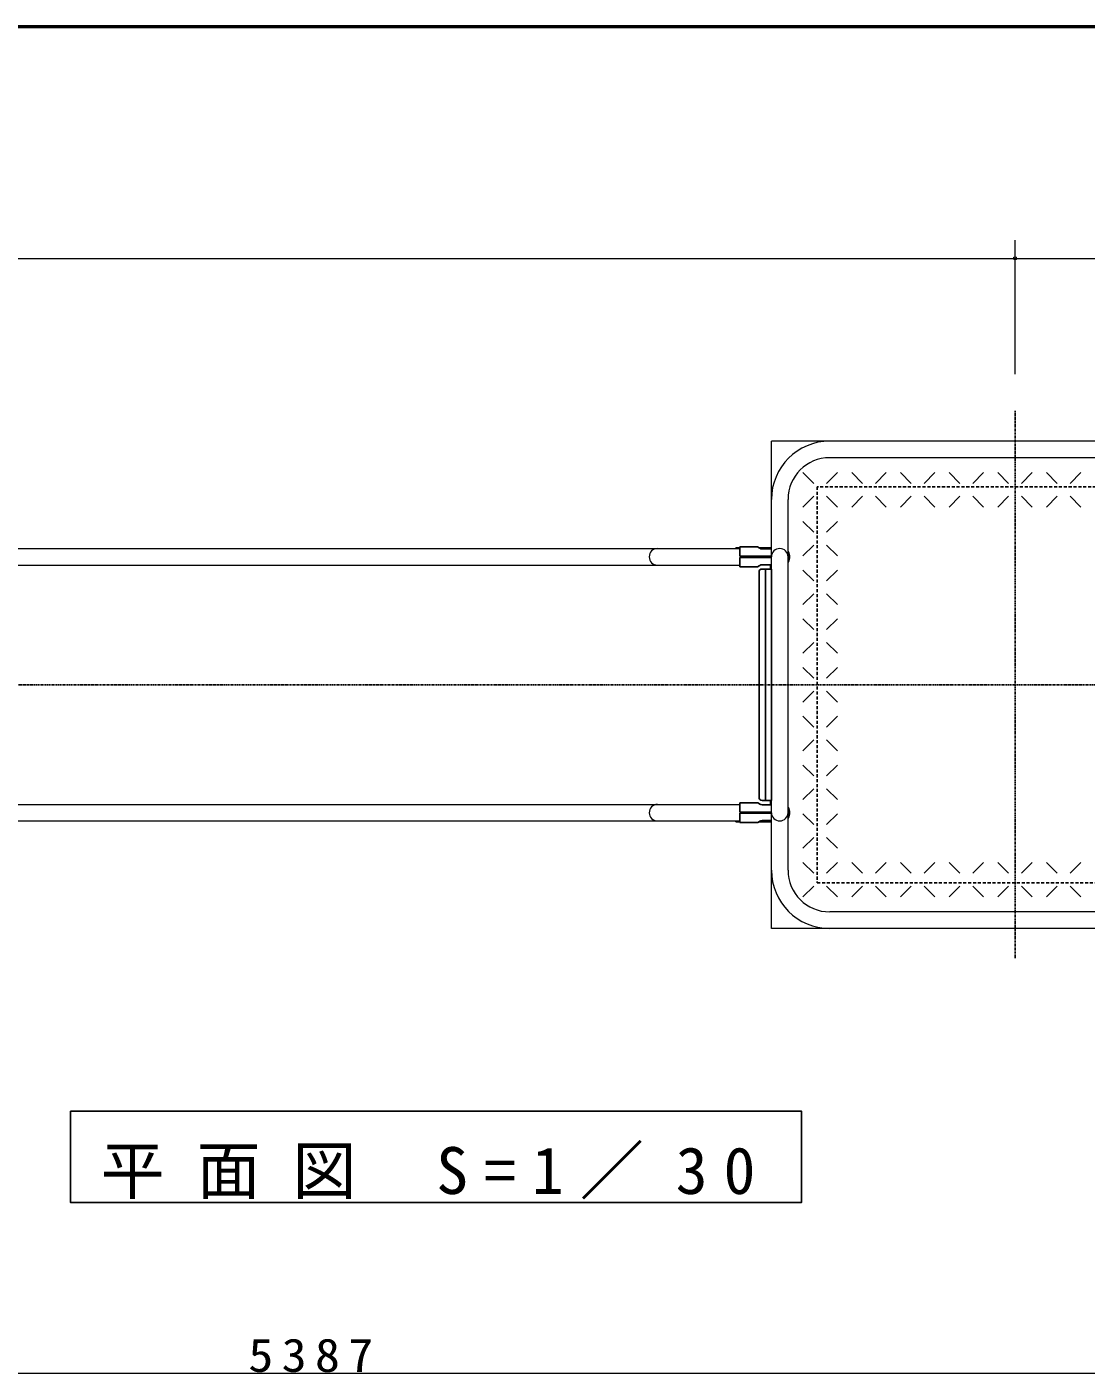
# Model space of a CAD drawing. Units: millimetres at full size, with parts at other scales. Extents: x -11723 to 0, y -1854 to 8010.
# Drawn here: x -8377 to -6638, y 5800 to 8010 of the extents above; entities that cross this region are included whole.
import ezdxf

# ---------------------------------------------------------------- set-up
doc = ezdxf.new("R2010")
doc.units = ezdxf.units.MM
doc.linetypes.add('USER2', pattern=[6, 3, -1, 1, -1])
doc.linetypes.add('USER4', pattern=[8, 5, -3])
for name, color, linetype, lineweight in [('A3図枠', 7, 'Continuous', 25), ('線', 2, 'Continuous', 25), ('補助', 2, 'Continuous', 13)]:
    doc.layers.add(name, color=color, linetype=linetype, lineweight=lineweight)
doc.styles.add('ＭＳ ゴシック', font='')
doc.styles.get('ＭＳ ゴシック').set_extended_font_data('MS Gothic')

# ---------------------------------------------------------------- blocks, each defined once
blk = doc.blocks.new('dimension_origin')
at = {"color": 0, "linetype": 'Continuous', "lineweight": -2}
blk.add_circle((0, 0), 1.25, dxfattribs=at)

msp = doc.modelspace()

# ---------------------------------------------------------------- linework, layer by layer
at = {"layer": 'A3図枠', "lineweight": 50}
msp.add_line((0, 8010), (-11550, 8010), dxfattribs=at)
at = {"layer": '線', "color": 20, "linetype": 'USER2'}
for p, q in [((-6754.48, 7380), (-6754.48, 6480)), ((-4960.73, 6930), (-10661.246, 6930))]:
    msp.add_line(p, q, dxfattribs=at)
at = {"layer": '線', "color": 7, "lineweight": 13}
for p, q in [((-7154.48, 6530), (-7154.48, 7330)), ((-6354.48, 7330), (-7154.48, 7330)), ((-6450.08, 7302.8), (-7058.88, 7302.8)), ((-7127.28, 6625.6), (-7127.28, 7234.4)), ((-10597.489, 7153.6), (-7206.28, 7153.6)), ((-10597.489, 7126.4), (-7206.28, 7126.4)), ((-7154.48, 7120), (-7154.48, 6740)), ((-10597.489, 6733.6), (-7206.28, 6733.6)), ((-10597.489, 6706.4), (-7206.28, 6706.4)), ((-6450.08, 6557.2), (-7058.88, 6557.2)), ((-6354.48, 6530), (-7154.48, 6530))]:
    msp.add_line(p, q, dxfattribs=at)
at = {"layer": '線'}
for p, q in [((-7102.764, 7278.284), (-7085.086, 7260.607)), ((-7046.196, 7278.284), (-7063.873, 7260.607)), ((-7022.764, 7278.284), (-7005.086, 7260.607)), ((-6966.196, 7278.284), (-6983.873, 7260.607)), ((-6942.764, 7278.284), (-6925.086, 7260.607)), ((-6886.196, 7278.284), (-6903.873, 7260.607)), ((-6862.764, 7278.284), (-6845.086, 7260.607)), ((-6806.196, 7278.284), (-6823.873, 7260.607)), ((-6782.764, 7278.284), (-6765.086, 7260.607)), ((-6726.196, 7278.284), (-6743.873, 7260.607)), ((-6702.764, 7278.284), (-6685.086, 7260.607)), ((-6646.196, 7278.284), (-6663.873, 7260.607)), ((-7085.086, 7239.393), (-7102.764, 7221.716)), ((-7063.873, 7239.393), (-7046.196, 7221.716)), ((-7005.086, 7239.393), (-7022.764, 7221.716)), ((-6983.873, 7239.393), (-6966.196, 7221.716)), ((-6925.086, 7239.393), (-6942.764, 7221.716)), ((-6903.873, 7239.393), (-6886.196, 7221.716)), ((-6845.086, 7239.393), (-6862.764, 7221.716)), ((-6823.873, 7239.393), (-6806.196, 7221.716)), ((-6765.086, 7239.393), (-6782.764, 7221.716)), ((-6743.873, 7239.393), (-6726.196, 7221.716)), ((-6685.086, 7239.393), (-6702.764, 7221.716)), ((-6663.873, 7239.393), (-6646.196, 7221.716)), ((-7102.764, 7198.284), (-7085.086, 7180.607)), ((-7046.196, 7198.284), (-7063.873, 7180.607)), ((-7212.706, 7153.6), (-7212.706, 7155)), ((-7212.706, 7155), (-7206.28, 7155)), ((-7206.28, 7156.2), (-7177.624, 7156.2)), ((-7206.28, 7140.9), (-7206.28, 7156.2)), ((-7206.28, 7140.9), (-7154.471, 7140.9)), ((-7206.28, 7139.1), (-7154.471, 7139.1)), ((-7206.28, 7139.1), (-7206.28, 7123.8)), ((-7175.543, 7155.361), (-7173.486, 7154.071)), ((-7174.967, 7155), (-7155.98, 7155)), ((-7169.766, 7153), (-7154.48, 7153)), ((-7155.98, 7153), (-7155.98, 7155)), ((-7085.086, 7159.393), (-7102.764, 7141.716)), ((-7063.873, 7159.393), (-7046.196, 7141.716)), ((-7206.28, 7123.8), (-7177.624, 7123.8)), ((-7175.543, 7124.639), (-7173.486, 7125.929)), ((-7154.48, 7120), (-7169.863, 7120)), ((-7169.766, 7127), (-7154.48, 7127)), ((-7164.48, 7120), (-7164.48, 6740)), ((-7155.98, 7120), (-7155.98, 7127)), ((-7102.764, 7118.284), (-7085.086, 7100.607)), ((-7046.196, 7118.284), (-7063.873, 7100.607)), ((-7174.863, 7115), (-7174.863, 6745)), ((-7085.086, 7079.393), (-7102.764, 7061.716)), ((-7063.873, 7079.393), (-7046.196, 7061.716)), ((-7102.764, 7038.284), (-7085.086, 7020.607)), ((-7046.196, 7038.284), (-7063.873, 7020.607)), ((-7085.086, 6999.393), (-7102.764, 6981.716)), ((-7063.873, 6999.393), (-7046.196, 6981.716)), ((-7102.764, 6958.284), (-7085.086, 6940.607)), ((-7046.196, 6958.284), (-7063.873, 6940.607)), ((-7085.086, 6919.393), (-7102.764, 6901.716)), ((-7063.873, 6919.393), (-7046.196, 6901.716)), ((-7102.764, 6878.284), (-7085.086, 6860.607)), ((-7046.196, 6878.284), (-7063.873, 6860.607)), ((-7085.086, 6839.393), (-7102.764, 6821.716)), ((-7063.873, 6839.393), (-7046.196, 6821.716)), ((-7102.764, 6798.284), (-7085.086, 6780.607)), ((-7046.196, 6798.284), (-7063.873, 6780.607)), ((-7085.086, 6759.393), (-7102.764, 6741.716)), ((-7063.873, 6759.393), (-7046.196, 6741.716)), ((-7206.28, 6736.2), (-7177.624, 6736.2)), ((-7206.28, 6720.9), (-7206.28, 6736.2)), ((-7206.28, 6720.9), (-7154.471, 6720.9)), ((-7206.28, 6719.1), (-7154.471, 6719.1)), ((-7206.28, 6719.1), (-7206.28, 6703.8)), ((-7175.543, 6735.361), (-7173.486, 6734.071)), ((-7154.48, 6740), (-7169.863, 6740)), ((-7169.766, 6733), (-7154.48, 6733)), ((-7155.98, 6733), (-7155.98, 6740)), ((-7212.706, 6705), (-7212.706, 6706.4)), ((-7212.706, 6705), (-7206.28, 6705)), ((-7206.28, 6703.8), (-7177.624, 6703.8)), ((-7175.543, 6704.639), (-7173.486, 6705.929)), ((-7174.967, 6705), (-7155.98, 6705)), ((-7169.766, 6707), (-7154.48, 6707)), ((-7155.98, 6705), (-7155.98, 6707)), ((-7102.764, 6718.284), (-7085.086, 6700.607)), ((-7046.196, 6718.284), (-7063.873, 6700.607)), ((-7085.086, 6679.393), (-7102.764, 6661.716)), ((-7063.873, 6679.393), (-7046.196, 6661.716)), ((-7102.764, 6638.284), (-7085.086, 6620.607)), ((-7046.196, 6638.284), (-7063.873, 6620.607)), ((-7022.764, 6638.284), (-7005.086, 6620.607)), ((-6966.196, 6638.284), (-6983.873, 6620.607)), ((-6942.764, 6638.284), (-6925.086, 6620.607)), ((-6886.196, 6638.284), (-6903.873, 6620.607)), ((-6862.764, 6638.284), (-6845.086, 6620.607)), ((-6806.196, 6638.284), (-6823.873, 6620.607)), ((-6782.764, 6638.284), (-6765.086, 6620.607)), ((-6726.196, 6638.284), (-6743.873, 6620.607)), ((-6702.764, 6638.284), (-6685.086, 6620.607)), ((-6646.196, 6638.284), (-6663.873, 6620.607)), ((-7085.086, 6599.393), (-7102.764, 6581.716)), ((-7063.873, 6599.393), (-7046.196, 6581.716)), ((-7005.086, 6599.393), (-7022.764, 6581.716)), ((-6983.873, 6599.393), (-6966.196, 6581.716)), ((-6925.086, 6599.393), (-6942.764, 6581.716)), ((-6903.873, 6599.393), (-6886.196, 6581.716)), ((-6845.086, 6599.393), (-6862.764, 6581.716)), ((-6823.873, 6599.393), (-6806.196, 6581.716)), ((-6765.086, 6599.393), (-6782.764, 6581.716)), ((-6743.873, 6599.393), (-6726.196, 6581.716)), ((-6685.086, 6599.393), (-6702.764, 6581.716)), ((-6663.873, 6599.393), (-6646.196, 6581.716))]:
    msp.add_line(p, q, dxfattribs=at)
at = {"layer": '線', "color": 4, "linetype": 'USER4'}
msp.add_lwpolyline([(-7079.48, 6605), (-6429.48, 6605), (-6429.48, 7255), (-7079.48, 7255)], close=True, dxfattribs=at)
at = {"layer": '線', "color": 7, "lineweight": 13}
for centre, radius, start, end in [((-7058.88, 7234.4), 95.6, 90, 180), ((-7058.88, 7234.4), 68.4, 90, 180), ((-7341.692, 7140), 13.6, 90, 270), ((-7140.88, 7140), 13.6, 0, 180), ((-7341.692, 6720), 13.6, 90, 270), ((-7140.88, 6720), 13.6, 180, 0), ((-7058.88, 6625.6), 95.6, 180, 270), ((-7058.88, 6625.6), 68.4, 180, 270)]:
    msp.add_arc(centre, radius, start, end, dxfattribs=at)
at = {"layer": '線'}
for centre, radius, start, end in [((-7177.624, 7153.2), 3, 46.09405, 90), ((-7169.766, 7160), 7, 237.89374, 270), ((-7140.88, 7140), 16.175, 327.22509, 32.77491), ((-7177.624, 7126.8), 3, 270, 313.90595), ((-7169.863, 7115), 5, 90, 180), ((-7169.766, 7120), 7, 90, 122.10626), ((-7169.863, 6745), 5, 180, 270), ((-7177.624, 6733.2), 3, 46.09405, 90), ((-7169.766, 6740), 7, 237.89374, 270), ((-7140.88, 6720), 16.175, 327.22509, 32.77491), ((-7177.624, 6706.8), 3, 270, 313.90595), ((-7169.766, 6700), 7, 90, 122.10626)]:
    msp.add_arc(centre, radius, start, end, dxfattribs=at)
at = {"layer": '補助'}
for p, q in [((-6754.48, 7440), (-6754.48, 7660)), ((-6754.48, 7440), (-6754.48, 7660)), ((-10411.089, 7630), (-6754.48, 7630)), ((-6754.48, 7630), (-5210.73, 7630)), ((-10597.489, 5800), (-5210.73, 5800))]:
    msp.add_line(p, q, dxfattribs=at)
at = {"layer": '補助', "lineweight": 25}
msp.add_lwpolyline([(-8305.283, 6230), (-8305.283, 6080), (-7105.283, 6080), (-7105.283, 6230)], close=True, dxfattribs=at)

# ---------------------------------------------------------------- block references
at = {"layer": '補助', "xscale": 2, "yscale": 2}
msp.add_blockref('dimension_origin', (-6754.48, 7630), dxfattribs=at)
at = {"layer": '補助', "xscale": 2, "yscale": 2, "rotation": 180}
msp.add_blockref('dimension_origin', (-6754.48, 7630), dxfattribs=at)

# ---------------------------------------------------------------- texts
at = {"layer": '補助', "attachment_point": 8, "style": 'ＭＳ ゴシック'}
for s, insert, char_height in [('\\T1.5;平面図\\~S=1／30', (-7705.283, 6085), 76.98), ('\\T1.33;\\W1.1;5387', (-7904.11, 5801), 54.99)]:
    msp.add_mtext(s, dxfattribs=dict(at, insert=insert, char_height=char_height))

doc.saveas('drawing.dxf')
